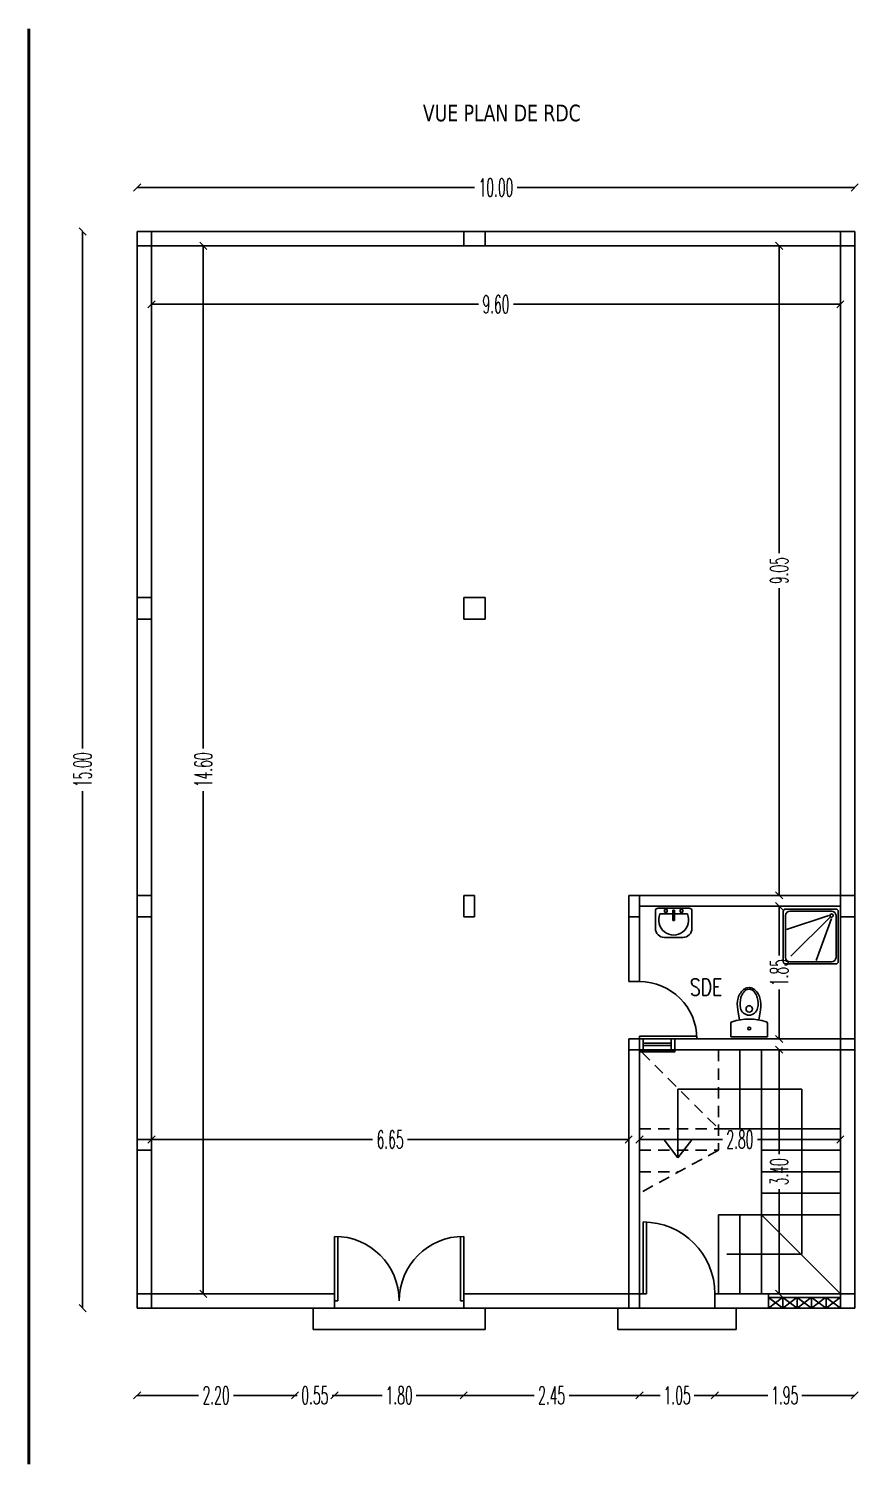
# Model space of a CAD drawing. Extents: x -110 to 3211, y -163 to 893.
# Drawn here: x 2054.33 to 2065.89, y 75.81 to 95.81 of the extents above; entities that cross this region are included whole.
import ezdxf

# ---------------------------------------------------------------- set-up
doc = ezdxf.new("R2010")
doc.units = 0
doc.header["$LTSCALE"] = 0.8
doc.header["$MEASUREMENT"] = 0
doc.linetypes.add('DASHED', pattern=[0.75, 0.5, -0.25])
doc.layers.get('0').update_dxf_attribs({"color": 5, "linetype": 'CONTINUOUS'})
doc.layers.get('DEFPOINTS').update_dxf_attribs({"linetype": 'CONTINUOUS'})
for name, color, linetype in [('DOOR', 3, 'CONTINUOUS'), ('DRAIN', 2, 'CONTINUOUS'), ('PIPE', 50, 'CONTINUOUS'), ('STR', 5, 'CONTINUOUS'), ('TEXT', 200, 'CONTINUOUS'), ('WALL', 6, 'CONTINUOUS'), ('WIN-PLN', 5, 'CONTINUOUS')]:
    doc.layers.add(name, color=color, linetype=linetype)
doc.styles.add('AYMAN-S', font='romant.shx', dxfattribs={"width": 0.7, "height": 0.15})
doc.styles.add('AYMOONY', font='romant.shx', dxfattribs={"width": 0.5})
doc.styles.add('ROMANT', font='ROMANC.SHX', dxfattribs={"width": 0.75})
doc.dimstyles.new('AYMAN-SIT', dxfattribs={"dimtxt": 0.25, "dimasz": 0.08, "dimexe": 0.18, "dimexo": 0.06, "dimgap": 0.05, "dimtad": 0, "dimzin": 1, "dimdsep": 46, "dimtxsty": 'AYMAN-S', "dimblk1": 'OBLIQUE', "dimblk2": 'OBLIQUE', "dimsah": 1, "dimcen": 0.09, "dimse1": 1, "dimse2": 1, "dimclrd": 256, "dimclre": 256, "dimclrt": 200, "dimadec": 0, "dimazin": 0, "dimtfac": 1, "dimtdec": 4, "dimtix": 1, "dimtmove": 0, "dimatfit": 3, "dimldrblk": 'OBLIQUE', "dimfxl": 1, "dimtolj": 1, "dimtzin": 0, "dimarcsym": 0})

# ---------------------------------------------------------------- blocks, each defined once
blk = doc.blocks.new('_OBLIQUE')
at = {"color": 0, "linetype": 'ByBlock'}
blk.add_line((-0.5, -0.5), (0.5, 0.5), dxfattribs=at)
blk = doc.blocks.new('*D281')
at = {"layer": 'DEFPOINTS', "color": 0, "ltscale": 0.8, "transparency": 16777216}
for p in [(2055.993, 92.79), (2056.765, 92.79), (2055.993, 78.19)]:
    blk.add_point(p, dxfattribs=at)
at = {"layer": 'PIPE', "color": 7, "lineweight": -2, "ltscale": 0.8, "transparency": 16777216}
for p, q in [((2056.765, 92.79), (2056.765, 85.787)), ((2056.765, 78.19), (2056.765, 85.193))]:
    blk.add_line(p, q, dxfattribs=at)
at = {"layer": 'PIPE', "color": 7, "lineweight": -2, "ltscale": 0.8, "transparency": 16777216, "xscale": 0.1, "yscale": 0.1, "zscale": 0.1}
for p, rotation in [((2056.765, 92.79), 90), ((2056.765, 78.19), 270)]:
    blk.add_blockref('_OBLIQUE', p, dxfattribs=dict(at, rotation=rotation))
at = {"layer": 'PIPE', "color": 7, "ltscale": 0.8, "transparency": 16777216, "insert": (2056.765, 85.49), "char_height": 0.25, "attachment_point": 5, "rotation": 90, "style": 'AYMOONY'}
blk.add_mtext('\\A1;14.60', dxfattribs=at)
blk = doc.blocks.new('*D282')
at = {"layer": 'DEFPOINTS', "color": 0, "ltscale": 0.8, "transparency": 16777216}
for p in [(2055.083, 92.99), (2055.843, 92.99), (2055.843, 77.99)]:
    blk.add_point(p, dxfattribs=at)
at = {"layer": 'PIPE', "color": 7, "lineweight": -2, "ltscale": 0.8, "transparency": 16777216}
for p, q in [((2055.083, 92.99), (2055.083, 85.787)), ((2055.083, 77.99), (2055.083, 85.193))]:
    blk.add_line(p, q, dxfattribs=at)
at = {"layer": 'PIPE', "color": 7, "lineweight": -2, "ltscale": 0.8, "transparency": 16777216, "xscale": 0.1, "yscale": 0.1, "zscale": 0.1}
for p, rotation in [((2055.083, 92.99), 90), ((2055.083, 77.99), 270)]:
    blk.add_blockref('_OBLIQUE', p, dxfattribs=dict(at, rotation=rotation))
at = {"layer": 'PIPE', "color": 7, "ltscale": 0.8, "transparency": 16777216, "insert": (2055.083, 85.49), "char_height": 0.25, "attachment_point": 5, "rotation": 90, "style": 'AYMOONY'}
blk.add_mtext('\\A1;15.00', dxfattribs=at)
blk = doc.blocks.new('*D283')
at = {"layer": 'DEFPOINTS', "color": 0, "ltscale": 0.8, "transparency": 16777216}
for p in [(2065.843, 93.602), (2055.843, 79.165), (2065.843, 79.165)]:
    blk.add_point(p, dxfattribs=at)
at = {"layer": 'PIPE', "color": 7, "lineweight": -2, "ltscale": 0.8, "transparency": 16777216}
for p, q in [((2055.843, 93.602), (2060.546, 93.602)), ((2065.843, 93.602), (2061.14, 93.602))]:
    blk.add_line(p, q, dxfattribs=at)
at = {"layer": 'PIPE', "color": 7, "lineweight": -2, "ltscale": 0.8, "transparency": 16777216, "xscale": 0.1, "yscale": 0.1, "zscale": 0.1, "rotation": 180}
blk.add_blockref('_OBLIQUE', (2055.843, 93.602), dxfattribs=at)
at = {"layer": 'PIPE', "color": 7, "lineweight": -2, "ltscale": 0.8, "transparency": 16777216, "xscale": 0.1, "yscale": 0.1, "zscale": 0.1}
blk.add_blockref('_OBLIQUE', (2065.843, 93.602), dxfattribs=at)
at = {"layer": 'PIPE', "color": 7, "ltscale": 0.8, "transparency": 16777216, "insert": (2060.843, 93.602), "char_height": 0.25, "attachment_point": 5, "style": 'AYMOONY'}
blk.add_mtext('\\A1;10.00', dxfattribs=at)
blk = doc.blocks.new('*D284')
at = {"layer": 'DEFPOINTS', "color": 0, "ltscale": 0.8, "transparency": 16777216}
for p in [(2056.043, 91.975), (2065.643, 91.975), (2065.643, 91.975)]:
    blk.add_point(p, dxfattribs=at)
at = {"layer": 'PIPE', "color": 7, "lineweight": -2, "ltscale": 0.8, "transparency": 16777216}
for p, q in [((2056.043, 91.975), (2060.599, 91.975)), ((2065.643, 91.975), (2061.086, 91.975))]:
    blk.add_line(p, q, dxfattribs=at)
at = {"layer": 'PIPE', "color": 7, "lineweight": -2, "ltscale": 0.8, "transparency": 16777216, "xscale": 0.1, "yscale": 0.1, "zscale": 0.1, "rotation": 180}
blk.add_blockref('_OBLIQUE', (2056.043, 91.975), dxfattribs=at)
at = {"layer": 'PIPE', "color": 7, "lineweight": -2, "ltscale": 0.8, "transparency": 16777216, "xscale": 0.1, "yscale": 0.1, "zscale": 0.1}
blk.add_blockref('_OBLIQUE', (2065.643, 91.975), dxfattribs=at)
at = {"layer": 'PIPE', "color": 7, "ltscale": 0.8, "transparency": 16777216, "insert": (2060.843, 91.975), "char_height": 0.25, "attachment_point": 5, "style": 'AYMOONY'}
blk.add_mtext('\\A1;9.60', dxfattribs=at)
blk = doc.blocks.new('*D285')
at = {"layer": 'DEFPOINTS', "color": 0, "ltscale": 0.8, "transparency": 16777216}
for p in [(2064.79, 92.79), (2065.58, 92.79), (2065.693, 83.74)]:
    blk.add_point(p, dxfattribs=at)
at = {"layer": 'PIPE', "color": 7, "lineweight": -2, "ltscale": 0.8, "transparency": 16777216}
for p, q in [((2064.79, 92.79), (2064.79, 88.508)), ((2064.79, 83.74), (2064.79, 88.021))]:
    blk.add_line(p, q, dxfattribs=at)
at = {"layer": 'PIPE', "color": 7, "lineweight": -2, "ltscale": 0.8, "transparency": 16777216, "xscale": 0.1, "yscale": 0.1, "zscale": 0.1}
for p, rotation in [((2064.79, 92.79), 90), ((2064.79, 83.74), 270)]:
    blk.add_blockref('_OBLIQUE', p, dxfattribs=dict(at, rotation=rotation))
at = {"layer": 'PIPE', "color": 7, "ltscale": 0.8, "transparency": 16777216, "insert": (2064.79, 88.265), "char_height": 0.25, "attachment_point": 5, "rotation": 90, "style": 'AYMOONY'}
blk.add_mtext('\\A1;9.05', dxfattribs=at)
blk = doc.blocks.new('D')
at = {"layer": 'DOOR', "color": 3}
for p, q in [((0, 1), (0, 0)), ((0.05, 0), (0.05, 0.999)), ((0, 0), (0.05, 0))]:
    blk.add_line(p, q, dxfattribs=at)
blk.add_arc((0, 0), 1, 0, 90, dxfattribs=at)
blk = doc.blocks.new('*D286')
at = {"layer": 'DEFPOINTS', "color": 0, "ltscale": 0.8, "transparency": 16777216}
for p in [(2064.776, 83.59), (2064.79, 81.74), (2064.838, 81.74)]:
    blk.add_point(p, dxfattribs=at)
at = {"layer": 'PIPE', "color": 7, "lineweight": -2, "ltscale": 0.8, "transparency": 16777216}
for p, q in [((2064.79, 83.59), (2064.79, 82.902)), ((2064.79, 81.74), (2064.79, 82.427))]:
    blk.add_line(p, q, dxfattribs=at)
at = {"layer": 'PIPE', "color": 7, "lineweight": -2, "ltscale": 0.8, "transparency": 16777216, "xscale": 0.1, "yscale": 0.1, "zscale": 0.1}
for p, rotation in [((2064.79, 83.59), 90), ((2064.79, 81.74), 270)]:
    blk.add_blockref('_OBLIQUE', p, dxfattribs=dict(at, rotation=rotation))
at = {"layer": 'PIPE', "color": 7, "ltscale": 0.8, "transparency": 16777216, "insert": (2064.79, 82.665), "char_height": 0.25, "attachment_point": 5, "rotation": 90, "style": 'AYMOONY'}
blk.add_mtext('\\A1;1.85', dxfattribs=at)
blk = doc.blocks.new('*D287')
at = {"layer": 'DEFPOINTS', "color": 0, "ltscale": 0.8, "transparency": 16777216}
for p in [(2064.593, 81.59), (2064.79, 81.59), (2064.593, 78.19)]:
    blk.add_point(p, dxfattribs=at)
at = {"layer": 'PIPE', "color": 7, "lineweight": -2, "ltscale": 0.8, "transparency": 16777216}
for p, q in [((2064.79, 81.59), (2064.79, 80.133)), ((2064.79, 78.19), (2064.79, 79.646))]:
    blk.add_line(p, q, dxfattribs=at)
at = {"layer": 'PIPE', "color": 7, "lineweight": -2, "ltscale": 0.8, "transparency": 16777216, "xscale": 0.1, "yscale": 0.1, "zscale": 0.1}
for p, rotation in [((2064.79, 81.59), 90), ((2064.79, 78.19), 270)]:
    blk.add_blockref('_OBLIQUE', p, dxfattribs=dict(at, rotation=rotation))
at = {"layer": 'PIPE', "color": 7, "ltscale": 0.8, "transparency": 16777216, "insert": (2064.79, 79.89), "char_height": 0.25, "attachment_point": 5, "rotation": 90, "style": 'AYMOONY'}
blk.add_mtext('\\A1;3.40', dxfattribs=at)
blk = doc.blocks.new('*D288')
at = {"layer": 'DEFPOINTS', "color": 0, "ltscale": 0.8, "transparency": 16777216}
for p in [(2056.043, 80.34), (2062.693, 80.34), (2062.693, 80.34)]:
    blk.add_point(p, dxfattribs=at)
at = {"layer": 'PIPE', "color": 7, "lineweight": -2, "ltscale": 0.8, "transparency": 16777216}
for p, q in [((2056.043, 80.34), (2059.124, 80.34)), ((2062.693, 80.34), (2059.611, 80.34))]:
    blk.add_line(p, q, dxfattribs=at)
at = {"layer": 'PIPE', "color": 7, "lineweight": -2, "ltscale": 0.8, "transparency": 16777216, "xscale": 0.1, "yscale": 0.1, "zscale": 0.1, "rotation": 180}
blk.add_blockref('_OBLIQUE', (2056.043, 80.34), dxfattribs=at)
at = {"layer": 'PIPE', "color": 7, "lineweight": -2, "ltscale": 0.8, "transparency": 16777216, "xscale": 0.1, "yscale": 0.1, "zscale": 0.1}
blk.add_blockref('_OBLIQUE', (2062.693, 80.34), dxfattribs=at)
at = {"layer": 'PIPE', "color": 7, "ltscale": 0.8, "transparency": 16777216, "insert": (2059.368, 80.34), "char_height": 0.25, "attachment_point": 5, "style": 'AYMOONY'}
blk.add_mtext('\\A1;6.65', dxfattribs=at)
blk = doc.blocks.new('*D289')
at = {"layer": 'DEFPOINTS', "color": 0, "ltscale": 0.8, "transparency": 16777216}
for p in [(2062.843, 80.34), (2065.643, 80.34), (2065.643, 80.34)]:
    blk.add_point(p, dxfattribs=at)
at = {"layer": 'PIPE', "color": 7, "lineweight": -2, "ltscale": 0.8, "transparency": 16777216}
for p, q in [((2062.843, 80.34), (2063.999, 80.34)), ((2065.643, 80.34), (2064.486, 80.34))]:
    blk.add_line(p, q, dxfattribs=at)
at = {"layer": 'PIPE', "color": 7, "lineweight": -2, "ltscale": 0.8, "transparency": 16777216, "xscale": 0.1, "yscale": 0.1, "zscale": 0.1, "rotation": 180}
blk.add_blockref('_OBLIQUE', (2062.843, 80.34), dxfattribs=at)
at = {"layer": 'PIPE', "color": 7, "lineweight": -2, "ltscale": 0.8, "transparency": 16777216, "xscale": 0.1, "yscale": 0.1, "zscale": 0.1}
blk.add_blockref('_OBLIQUE', (2065.643, 80.34), dxfattribs=at)
at = {"layer": 'PIPE', "color": 7, "ltscale": 0.8, "transparency": 16777216, "insert": (2064.243, 80.34), "char_height": 0.25, "attachment_point": 5, "style": 'AYMOONY'}
blk.add_mtext('\\A1;2.80', dxfattribs=at)
blk = doc.blocks.new('*D290')
at = {"layer": 'DEFPOINTS', "color": 0, "ltscale": 0.8, "transparency": 16777216}
for p in [(2055.843, 77.99), (2058.043, 77.99), (2058.043, 76.775)]:
    blk.add_point(p, dxfattribs=at)
at = {"layer": 'PIPE', "color": 7, "lineweight": -2, "ltscale": 0.8, "transparency": 16777216}
for p, q in [((2055.843, 76.775), (2056.699, 76.775)), ((2058.043, 76.775), (2057.186, 76.775))]:
    blk.add_line(p, q, dxfattribs=at)
at = {"layer": 'PIPE', "color": 7, "lineweight": -2, "ltscale": 0.8, "transparency": 16777216, "xscale": 0.1, "yscale": 0.1, "zscale": 0.1, "rotation": 180}
blk.add_blockref('_OBLIQUE', (2055.843, 76.775), dxfattribs=at)
at = {"layer": 'PIPE', "color": 7, "lineweight": -2, "ltscale": 0.8, "transparency": 16777216, "xscale": 0.1, "yscale": 0.1, "zscale": 0.1}
blk.add_blockref('_OBLIQUE', (2058.043, 76.775), dxfattribs=at)
at = {"layer": 'PIPE', "color": 7, "ltscale": 0.8, "transparency": 16777216, "insert": (2056.943, 76.775), "char_height": 0.25, "attachment_point": 5, "style": 'AYMOONY'}
blk.add_mtext('\\A1;2.20', dxfattribs=at)
blk = doc.blocks.new('*D291')
at = {"layer": 'DEFPOINTS', "color": 0, "ltscale": 0.8, "transparency": 16777216}
for p in [(2058.594, 77.99), (2060.394, 77.99), (2060.394, 76.775)]:
    blk.add_point(p, dxfattribs=at)
at = {"layer": 'PIPE', "color": 7, "lineweight": -2, "ltscale": 0.8, "transparency": 16777216}
for p, q in [((2058.594, 76.775), (2059.257, 76.775)), ((2060.394, 76.775), (2059.732, 76.775))]:
    blk.add_line(p, q, dxfattribs=at)
at = {"layer": 'PIPE', "color": 7, "lineweight": -2, "ltscale": 0.8, "transparency": 16777216, "xscale": 0.1, "yscale": 0.1, "zscale": 0.1, "rotation": 180}
blk.add_blockref('_OBLIQUE', (2058.594, 76.775), dxfattribs=at)
at = {"layer": 'PIPE', "color": 7, "lineweight": -2, "ltscale": 0.8, "transparency": 16777216, "xscale": 0.1, "yscale": 0.1, "zscale": 0.1}
blk.add_blockref('_OBLIQUE', (2060.394, 76.775), dxfattribs=at)
at = {"layer": 'PIPE', "color": 7, "ltscale": 0.8, "transparency": 16777216, "insert": (2059.494, 76.775), "char_height": 0.25, "attachment_point": 5, "style": 'AYMOONY'}
blk.add_mtext('\\A1;1.80', dxfattribs=at)
blk = doc.blocks.new('*D292')
at = {"layer": 'DEFPOINTS', "color": 0, "ltscale": 0.8, "transparency": 16777216}
for p in [(2060.394, 77.99), (2062.843, 77.99), (2062.843, 76.775)]:
    blk.add_point(p, dxfattribs=at)
at = {"layer": 'PIPE', "color": 7, "lineweight": -2, "ltscale": 0.8, "transparency": 16777216}
for p, q in [((2060.394, 76.775), (2061.375, 76.775)), ((2062.843, 76.775), (2061.862, 76.775))]:
    blk.add_line(p, q, dxfattribs=at)
at = {"layer": 'PIPE', "color": 7, "lineweight": -2, "ltscale": 0.8, "transparency": 16777216, "xscale": 0.1, "yscale": 0.1, "zscale": 0.1, "rotation": 180}
blk.add_blockref('_OBLIQUE', (2060.394, 76.775), dxfattribs=at)
at = {"layer": 'PIPE', "color": 7, "lineweight": -2, "ltscale": 0.8, "transparency": 16777216, "xscale": 0.1, "yscale": 0.1, "zscale": 0.1}
blk.add_blockref('_OBLIQUE', (2062.843, 76.775), dxfattribs=at)
at = {"layer": 'PIPE', "color": 7, "ltscale": 0.8, "transparency": 16777216, "insert": (2061.619, 76.775), "char_height": 0.25, "attachment_point": 5, "style": 'AYMOONY'}
blk.add_mtext('\\A1;2.45', dxfattribs=at)
blk = doc.blocks.new('*D293')
at = {"layer": 'DEFPOINTS', "color": 0, "ltscale": 0.8, "transparency": 16777216}
for p in [(2062.843, 77.99), (2063.893, 77.99), (2063.893, 76.775)]:
    blk.add_point(p, dxfattribs=at)
at = {"layer": 'PIPE', "color": 7, "lineweight": -2, "ltscale": 0.8, "transparency": 16777216}
for p, q in [((2062.843, 76.775), (2063.13, 76.775)), ((2063.893, 76.775), (2063.605, 76.775))]:
    blk.add_line(p, q, dxfattribs=at)
at = {"layer": 'PIPE', "color": 7, "lineweight": -2, "ltscale": 0.8, "transparency": 16777216, "xscale": 0.1, "yscale": 0.1, "zscale": 0.1, "rotation": 180}
blk.add_blockref('_OBLIQUE', (2062.843, 76.775), dxfattribs=at)
at = {"layer": 'PIPE', "color": 7, "lineweight": -2, "ltscale": 0.8, "transparency": 16777216, "xscale": 0.1, "yscale": 0.1, "zscale": 0.1}
blk.add_blockref('_OBLIQUE', (2063.893, 76.775), dxfattribs=at)
at = {"layer": 'PIPE', "color": 7, "ltscale": 0.8, "transparency": 16777216, "insert": (2063.368, 76.775), "char_height": 0.25, "attachment_point": 5, "style": 'AYMOONY'}
blk.add_mtext('\\A1;1.05', dxfattribs=at)
blk = doc.blocks.new('*D294')
at = {"layer": 'DEFPOINTS', "color": 0, "ltscale": 0.8, "transparency": 16777216}
for p in [(2063.893, 77.99), (2065.843, 77.99), (2065.843, 76.775)]:
    blk.add_point(p, dxfattribs=at)
at = {"layer": 'PIPE', "color": 7, "lineweight": -2, "ltscale": 0.8, "transparency": 16777216}
for p, q in [((2063.893, 76.775), (2064.63, 76.775)), ((2065.843, 76.775), (2065.105, 76.775))]:
    blk.add_line(p, q, dxfattribs=at)
at = {"layer": 'PIPE', "color": 7, "lineweight": -2, "ltscale": 0.8, "transparency": 16777216, "xscale": 0.1, "yscale": 0.1, "zscale": 0.1, "rotation": 180}
blk.add_blockref('_OBLIQUE', (2063.893, 76.775), dxfattribs=at)
at = {"layer": 'PIPE', "color": 7, "lineweight": -2, "ltscale": 0.8, "transparency": 16777216, "xscale": 0.1, "yscale": 0.1, "zscale": 0.1}
blk.add_blockref('_OBLIQUE', (2065.843, 76.775), dxfattribs=at)
at = {"layer": 'PIPE', "color": 7, "ltscale": 0.8, "transparency": 16777216, "insert": (2064.868, 76.775), "char_height": 0.25, "attachment_point": 5, "style": 'AYMOONY'}
blk.add_mtext('\\A1;1.95', dxfattribs=at)
blk = doc.blocks.new('*D318')
at = {"layer": 'DEFPOINTS', "color": 0, "ltscale": 0.8, "transparency": 16777216}
for p in [(2058.043, 77.99), (2058.594, 77.99), (2058.594, 76.775)]:
    blk.add_point(p, dxfattribs=at)
at = {"layer": 'PIPE', "color": 7, "lineweight": -2, "ltscale": 0.8, "transparency": 16777216}
for p, q in [((2058.043, 76.775), (2057.943, 76.775)), ((2058.043, 76.775), (2058.075, 76.775)), ((2058.594, 76.775), (2058.562, 76.775)), ((2058.594, 76.775), (2058.694, 76.775))]:
    blk.add_line(p, q, dxfattribs=at)
at = {"layer": 'PIPE', "color": 7, "lineweight": -2, "ltscale": 0.8, "transparency": 16777216, "xscale": 0.1, "yscale": 0.1, "zscale": 0.1}
blk.add_blockref('_OBLIQUE', (2058.043, 76.775), dxfattribs=at)
at = {"layer": 'PIPE', "color": 7, "lineweight": -2, "ltscale": 0.8, "transparency": 16777216, "xscale": 0.1, "yscale": 0.1, "zscale": 0.1, "rotation": 180}
blk.add_blockref('_OBLIQUE', (2058.594, 76.775), dxfattribs=at)
at = {"layer": 'PIPE', "color": 7, "ltscale": 0.8, "transparency": 16777216, "insert": (2058.319, 76.775), "char_height": 0.25, "attachment_point": 5, "style": 'AYMOONY'}
blk.add_mtext('\\A1;0.55', dxfattribs=at)

msp = doc.modelspace()

# ---------------------------------------------------------------- hatches: boundary and pattern name
at = {"layer": 'WIN-PLN', "ltscale": 0.8}
h = msp.add_hatch(dxfattribs=at)
h.set_pattern_fill('NET', color=256, scale=0.1, angle=45, style=0)
h.set_pattern_definition([(45, (1897.12021, -20.831637), (-0.0088388348, 0.0088388348), []), (135, (1897.12021, -20.831637), (-0.0088388348, -0.0088388348), [])])
h.paths.add_polyline_path([(2063.335, 81.56), (2063.335, 81.59), (2062.843, 81.59), (2062.843, 81.56)])

# ---------------------------------------------------------------- linework, layer by layer
at = {"color": 5, "lineweight": 40}
msp.add_line((2054.331, 95.814), (2054.331, 75.814), dxfattribs=at)
for p, q in [((2063.065, 83.281), (2063.065, 83.524)), ((2063.103, 83.562), (2063.537, 83.562)), ((2063.129, 83.482), (2063.307, 83.482)), ((2063.192, 83.507), (2063.192, 83.545)), ((2063.192, 83.545), (2063.231, 83.545)), ((2063.231, 83.507), (2063.192, 83.507)), ((2063.231, 83.545), (2063.231, 83.507)), ((2063.307, 83.533), (2063.333, 83.533)), ((2063.307, 83.392), (2063.307, 83.533)), ((2063.333, 83.431), (2063.307, 83.431)), ((2063.333, 83.533), (2063.333, 83.392)), ((2063.333, 83.482), (2063.511, 83.482)), ((2063.447, 83.545), (2063.409, 83.545)), ((2063.409, 83.545), (2063.409, 83.507)), ((2063.409, 83.507), (2063.447, 83.507)), ((2063.447, 83.507), (2063.447, 83.545)), ((2063.575, 83.524), (2063.575, 83.281)), ((2064.848, 82.816), (2064.848, 83.519)), ((2064.879, 83.55), (2065.583, 83.55)), ((2064.879, 82.877), (2064.879, 83.458)), ((2065.483, 83.458), (2064.894, 83.267)), ((2064.94, 83.519), (2065.521, 83.519)), ((2065.499, 83.435), (2064.955, 82.892)), ((2065.521, 83.42), (2065.307, 82.831)), ((2065.583, 83.458), (2065.583, 82.877)), ((2065.613, 83.519), (2065.613, 82.816)), ((2063.333, 83.392), (2063.307, 83.392)), ((2063.447, 83.154), (2063.192, 83.154)), ((2065.521, 82.816), (2064.94, 82.816)), ((2065.583, 82.785), (2064.879, 82.785)), ((2064.213, 82.145), (2064.237, 82.004)), ((2064.529, 82.145), (2064.505, 82.004)), ((2064.116, 81.962), (2064.116, 81.77)), ((2064.626, 81.77), (2064.626, 81.962)), ((2064.116, 81.77), (2064.626, 81.77))]:
    msp.add_line(p, q)
msp.add_lwpolyline([(2064.213, 82.145, -0.118499), (2064.219, 82.31, -0.081032), (2064.254, 82.384, -0.107012), (2064.311, 82.439, -0.137195), (2064.371, 82.455, -0.137195), (2064.43, 82.439, -0.107012), (2064.487, 82.384, -0.081032), (2064.522, 82.31, -0.118499), (2064.529, 82.145, -0.069003)], format="xyb")
msp.add_lwpolyline([(2064.251, 82.17, -0.118499), (2064.257, 82.316, -0.081032), (2064.286, 82.38, -0.107012), (2064.331, 82.423, -0.137195), (2064.371, 82.434, -0.137195), (2064.41, 82.423, -0.107012), (2064.455, 82.38, -0.081032), (2064.485, 82.316, -0.118499), (2064.49, 82.17, -0.820787)], format="xyb", close=True)
for centre, radius in [((2065.521, 83.458), 0.023), ((2064.373, 82.158), 0.045), ((2064.373, 81.885), 0.02)]:
    msp.add_circle(centre, radius)
for centre, radius, start, end in [((2063.103, 83.524), 0.0382, 90, 180), ((2063.32, 83.397), 0.209, 156.067, 23.933), ((2063.537, 83.524), 0.0382, 0, 90), ((2064.879, 83.519), 0.0306, 90, 180), ((2064.94, 83.458), 0.0612, 90, 180), ((2065.521, 83.458), 0.0612, 0, 90), ((2065.583, 83.519), 0.0306, 0, 90), ((2063.192, 83.281), 0.127, 180, 270), ((2063.447, 83.281), 0.127, 270, 0), ((2064.879, 82.816), 0.0306, 180, 270), ((2064.94, 82.877), 0.0612, 180, 270), ((2065.521, 82.877), 0.0612, 270, 0), ((2065.583, 82.816), 0.0306, 270, 0), ((2064.371, 81.227), 0.789, 72.57, 107.4367), ((2064.134, 81.962), 0.0185, 90.0033, 180.0033), ((2064.607, 81.962), 0.0185, 0.0033, 90.0033)]:
    msp.add_arc(centre, radius, start, end)
at = {"layer": 'DOOR', "ltscale": 0.8}
for p, q in [((2062.643, 78.19), (2062.693, 78.19)), ((2062.843, 78.19), (2062.893, 78.19))]:
    msp.add_line(p, q, dxfattribs=at)
at = {"layer": 'DRAIN', "color": 7, "ltscale": 0.8}
for p, q in [((2064.643, 78.14), (2064.643, 78.19)), ((2064.643, 77.99), (2064.838, 78.14)), ((2064.843, 77.99), (2064.643, 78.14)), ((2064.643, 78.14), (2065.643, 78.14)), ((2064.843, 77.99), (2065.038, 78.14)), ((2065.043, 77.99), (2064.843, 78.14)), ((2065.043, 77.99), (2065.238, 78.14)), ((2065.243, 77.99), (2065.043, 78.14)), ((2065.243, 77.99), (2065.438, 78.14)), ((2065.443, 77.99), (2065.243, 78.14)), ((2065.443, 77.99), (2065.638, 78.14)), ((2065.643, 77.99), (2065.443, 78.14))]:
    msp.add_line(p, q, dxfattribs=at)
at = {"layer": 'PIPE', "color": 7, "ltscale": 0.8}
for p, q in [((2065.106, 81.04), (2063.379, 81.04)), ((2063.379, 80.082), (2063.379, 81.04)), ((2065.106, 78.74), (2065.106, 81.04)), ((2063.379, 80.082), (2063.188, 80.333)), ((2063.379, 80.082), (2063.571, 80.333)), ((2065.106, 78.74), (2064.06, 78.74))]:
    msp.add_line(p, q, dxfattribs=at)
at = {"layer": 'STR', "color": 252, "linetype": 'DASHED', "ltscale": 0.4}
for p, q in [((2062.873, 81.56), (2063.943, 80.49)), ((2063.943, 81.59), (2063.943, 80.19)), ((2062.843, 80.49), (2063.943, 80.49)), ((2062.843, 80.19), (2063.943, 80.19)), ((2063.943, 80.19), (2062.843, 79.59)), ((2062.843, 79.89), (2063.393, 79.89))]:
    msp.add_line(p, q, dxfattribs=at)
at = {"layer": 'STR', "color": 252}
for p, q in [((2064.243, 81.59), (2064.243, 80.49)), ((2064.543, 81.59), (2064.543, 80.49)), ((2063.943, 80.49), (2065.643, 80.49)), ((2064.543, 79.29), (2064.543, 80.49)), ((2064.543, 80.19), (2065.643, 80.19)), ((2064.543, 79.89), (2065.643, 79.89)), ((2064.543, 79.59), (2065.643, 79.59)), ((2063.943, 79.29), (2065.643, 79.29)), ((2063.943, 79.29), (2063.943, 78.19)), ((2064.243, 79.29), (2064.243, 78.19)), ((2064.543, 79.29), (2064.543, 78.19)), ((2064.543, 79.29), (2065.643, 78.19)), ((2058.294, 77.99), (2058.294, 77.69)), ((2060.394, 77.99), (2058.594, 77.99)), ((2060.694, 77.99), (2060.694, 77.69)), ((2062.543, 77.99), (2062.543, 77.69)), ((2063.893, 77.99), (2062.843, 77.99)), ((2064.193, 77.99), (2064.193, 77.69)), ((2060.694, 77.69), (2058.294, 77.69)), ((2064.193, 77.69), (2062.543, 77.69))]:
    msp.add_line(p, q, dxfattribs=at)
at = {"layer": 'WALL'}
for p, q in [((2055.843, 92.99), (2055.843, 77.99)), ((2055.843, 92.99), (2065.843, 92.99)), ((2055.843, 92.99), (2055.843, 79.165)), ((2056.043, 92.99), (2056.043, 77.99)), ((2060.394, 92.79), (2060.394, 92.99)), ((2060.694, 92.79), (2060.694, 92.99)), ((2065.643, 92.99), (2065.643, 82.64)), ((2065.843, 92.99), (2065.843, 82.64)), ((2055.843, 92.79), (2060.394, 92.79)), ((2060.544, 92.79), (2060.394, 92.79)), ((2060.544, 92.79), (2065.843, 92.79)), ((2055.843, 91.79), (2055.843, 91.715)), ((2055.843, 91.79), (2055.843, 91.715)), ((2055.843, 91.64), (2055.843, 91.715)), ((2055.843, 91.64), (2055.843, 91.715)), ((2055.843, 87.89), (2056.043, 87.89)), ((2060.394, 87.89), (2060.694, 87.89)), ((2060.394, 87.89), (2060.394, 87.59)), ((2060.694, 87.59), (2060.694, 87.89)), ((2055.843, 87.59), (2056.043, 87.59)), ((2060.394, 87.59), (2060.694, 87.59)), ((2055.843, 83.74), (2056.043, 83.74)), ((2060.394, 83.74), (2060.544, 83.74)), ((2060.394, 83.74), (2060.394, 83.44)), ((2060.544, 83.74), (2060.544, 83.44)), ((2062.693, 83.74), (2065.843, 83.74)), ((2062.693, 83.74), (2062.693, 82.54)), ((2062.843, 83.74), (2062.843, 82.54)), ((2055.843, 83.44), (2056.043, 83.44)), ((2060.394, 83.44), (2060.544, 83.44)), ((2062.693, 83.44), (2062.843, 83.44)), ((2062.843, 83.59), (2065.643, 83.59)), ((2065.643, 83.44), (2065.843, 83.44)), ((2065.643, 82.64), (2065.643, 78.14)), ((2065.843, 82.64), (2065.843, 77.99)), ((2062.843, 82.54), (2062.693, 82.54)), ((2062.693, 81.74), (2065.843, 81.74)), ((2062.693, 81.74), (2062.693, 77.99)), ((2062.843, 81.74), (2062.843, 77.99)), ((2063.335, 81.74), (2063.335, 81.59)), ((2062.693, 81.59), (2065.843, 81.59)), ((2055.843, 80.34), (2056.043, 80.34)), ((2055.843, 80.19), (2056.043, 80.19)), ((2055.843, 78.19), (2058.594, 78.19)), ((2058.594, 78.19), (2058.594, 77.99)), ((2060.394, 78.19), (2062.693, 78.19)), ((2060.394, 78.19), (2060.394, 77.99)), ((2061.643, 78.19), (2060.544, 78.19)), ((2062.843, 78.19), (2062.693, 78.19)), ((2063.893, 78.19), (2065.843, 78.19)), ((2063.893, 78.19), (2063.893, 77.99)), ((2065.643, 78.14), (2065.643, 77.99)), ((2055.843, 77.99), (2058.594, 77.99)), ((2060.394, 77.99), (2062.693, 77.99)), ((2061.643, 77.99), (2060.544, 77.99)), ((2062.843, 77.99), (2062.693, 77.99)), ((2063.893, 77.99), (2065.693, 77.99)), ((2065.693, 77.99), (2065.843, 77.99)), ((2065.693, 77.99), (2065.843, 77.99)), ((2065.693, 77.99), (2065.843, 77.99))]:
    msp.add_line(p, q, dxfattribs=at)
at = {"layer": 'WALL', "color": 7}
for p, q in [((2064.643, 78.14), (2064.643, 77.99)), ((2064.843, 78.14), (2064.843, 77.99)), ((2065.043, 78.14), (2065.043, 77.99)), ((2065.243, 78.14), (2065.243, 77.99)), ((2065.443, 78.14), (2065.443, 77.99))]:
    msp.add_line(p, q, dxfattribs=at)
at = {"layer": 'WIN-PLN', "ltscale": 0.8}
for p, q in [((2062.893, 81.74), (2062.893, 81.59)), ((2063.285, 81.68), (2062.893, 81.68)), ((2063.285, 81.65), (2062.893, 81.65)), ((2063.285, 81.74), (2063.285, 81.59)), ((2063.335, 81.56), (2062.843, 81.56)), ((2063.335, 81.59), (2063.335, 81.56))]:
    msp.add_line(p, q, dxfattribs=at)

# ---------------------------------------------------------------- block references
at = {"layer": 'DOOR', "ltscale": 0.8, "xscale": -0.799999999999983, "yscale": 0.8000000000000114, "zscale": 0.8, "rotation": 270}
msp.add_blockref('D', (2062.843, 81.74), dxfattribs=at)
at = {"layer": 'DOOR', "ltscale": 0.8}
msp.add_blockref('D', (2062.893, 78.19), dxfattribs=at)
for p, xscale, yscale, zscale in [((2058.594, 78.09), 0.8999999999999773, 0.8999999999999773, 0.8999999999999773), ((2060.394, 78.09), -0.9000000000000057, 0.9000000000000057, 0.9000000000000057)]:
    msp.add_blockref('D', p, dxfattribs=dict(at, xscale=xscale, yscale=yscale, zscale=zscale))

# ---------------------------------------------------------------- texts
at = {"layer": 'TEXT', "color": 7, "ltscale": 61, "style": 'ROMANT', "width": 0.75}
msp.add_text('SDE', height=0.2334, dxfattribs=at).set_placement((2063.546, 82.345))
at = {"layer": 'TEXT', "color": 7, "ltscale": 61, "insert": (2058.107, 94.757), "char_height": 0.23338, "width": 5.65342, "attachment_point": 1, "style": 'ROMANT'}
msp.add_mtext('\\pi1.7182;{\\fVerdana|b0|i0|c0|p34;VUE PLAN DE RDC }', dxfattribs=at)

# ---------------------------------------------------------------- dimensions: what is measured, and where the dimension line sits
at = {"layer": 'PIPE', "ltscale": 0.8}
for base, p1, p2, override, picture, middle in [((2065.843, 93.602), (2055.843, 79.165), (2065.843, 79.165), {"dimasz": 0.1, "dimexe": 0.006, "dimtxsty": 'AYMOONY', "dimclrd": 7, "dimclrt": 7, "dimtdec": 2}, '*D283', (2060.843, 93.602)), ((2065.643, 91.975), (2056.043, 91.975), (2065.643, 91.975), {"dimasz": 0.1, "dimexe": 0.006, "dimtxsty": 'AYMOONY', "dimclrd": 7, "dimclrt": 7, "dimtdec": 2}, '*D284', (2060.843, 91.975)), ((2062.693, 80.34), (2056.043, 80.34), (2062.693, 80.34), {"dimasz": 0.1, "dimexe": 0.006, "dimtxsty": 'AYMOONY', "dimclrd": 7, "dimclrt": 7, "dimtdec": 2}, '*D288', (2059.368, 80.34)), ((2065.643, 80.34), (2062.843, 80.34), (2065.643, 80.34), {"dimasz": 0.1, "dimexe": 0.006, "dimtxsty": 'AYMOONY', "dimclrd": 7, "dimclrt": 7, "dimtdec": 2}, '*D289', (2064.243, 80.34)), ((2058.043, 76.775), (2055.843, 77.99), (2058.043, 77.99), {"dimasz": 0.1, "dimexe": 0.006, "dimtxsty": 'AYMOONY', "dimclrd": 7, "dimclrt": 7, "dimtdec": 2}, '*D290', (2056.943, 76.775)), ((2060.394, 76.775), (2058.594, 77.99), (2060.394, 77.99), {"dimasz": 0.1, "dimexe": 0.006, "dimtxsty": 'AYMOONY', "dimclrd": 7, "dimclrt": 7, "dimtdec": 2, "dimtmove": 1}, '*D291', (2059.494, 76.775)), ((2062.843, 76.775), (2060.394, 77.99), (2062.843, 77.99), {"dimasz": 0.1, "dimexe": 0.006, "dimtxsty": 'AYMOONY', "dimclrd": 7, "dimclrt": 7, "dimtdec": 2, "dimtmove": 1}, '*D292', (2061.619, 76.775)), ((2063.893, 76.775), (2062.843, 77.99), (2063.893, 77.99), {"dimasz": 0.1, "dimexe": 0.006, "dimtxsty": 'AYMOONY', "dimclrd": 7, "dimclrt": 7, "dimtdec": 2, "dimtmove": 1}, '*D293', (2063.368, 76.775)), ((2065.843, 76.775), (2063.893, 77.99), (2065.843, 77.99), {"dimasz": 0.1, "dimexe": 0.006, "dimtxsty": 'AYMOONY', "dimclrd": 7, "dimclrt": 7, "dimtdec": 2, "dimtmove": 1}, '*D294', (2064.868, 76.775))]:
    dim = msp.add_linear_dim(base=base, p1=p1, p2=p2, dimstyle='AYMAN-SIT', override=override, dxfattribs=at)
    dim.commit()
    dim.dimension.update_dxf_attribs({"geometry": picture, "text_midpoint": middle})
for base, p1, p2, picture, middle in [((2055.083, 92.99), (2055.843, 77.99), (2055.843, 92.99), '*D282', (2055.083, 85.49)), ((2064.79, 92.79), (2065.693, 83.74), (2065.58, 92.79), '*D285', (2064.79, 88.265)), ((2064.79, 81.74), (2064.776, 83.59), (2064.838, 81.74), '*D286', (2064.79, 82.665)), ((2064.79, 81.59), (2064.593, 78.19), (2064.593, 81.59), '*D287', (2064.79, 79.89))]:
    dim = msp.add_linear_dim(base=base, p1=p1, p2=p2, angle=270, dimstyle='AYMAN-SIT', override={"dimasz": 0.1, "dimexe": 0.006, "dimtxsty": 'AYMOONY', "dimclrd": 7, "dimclrt": 7, "dimtdec": 2}, dxfattribs=at)
    dim.commit()
    dim.dimension.update_dxf_attribs({"geometry": picture, "text_midpoint": middle})
for p1, p2, distance, picture, middle in [((2055.993, 78.19), (2055.993, 92.79), -0.772, '*D281', (2056.765, 85.49)), ((2058.043, 77.99), (2058.594, 77.99), -1.215, '*D318', (2058.319, 76.775))]:
    dim = msp.add_aligned_dim(p1=p1, p2=p2, distance=distance, dimstyle='AYMAN-SIT', override={"dimasz": 0.1, "dimexe": 0.006, "dimtxsty": 'AYMOONY', "dimclrd": 7, "dimclrt": 7, "dimtdec": 2}, dxfattribs=at)
    dim.commit()
    dim.dimension.update_dxf_attribs({"geometry": picture, "text_midpoint": middle})

doc.saveas('drawing.dxf')
